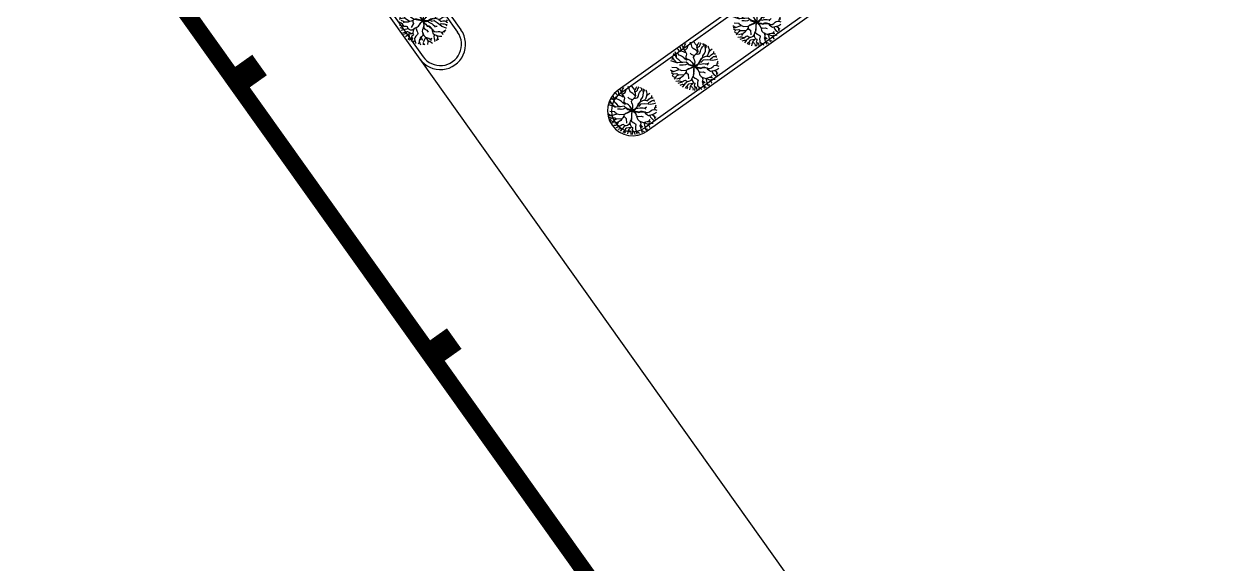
# Model space of a CAD drawing. Extents: x 532522 to 2902776, y -101917278 to 111238625.
# Drawn here: x 2901420.1 to 2901491.6, y 2548697.9 to 2548730 of the extents above; entities that cross this region are included whole.
import ezdxf

# ---------------------------------------------------------------- set-up
doc = ezdxf.new("R2010")
doc.units = 0
doc.header["$LTSCALE"] = 1000
doc.header["$MEASUREMENT"] = 0
doc.layers.get('0').update_dxf_attribs({"linetype": 'CONTINUOUS'})
doc.layers.add('1', color=7, linetype='CONTINUOUS')
doc.layers.add('34', color=7, linetype='CONTINUOUS')

# ---------------------------------------------------------------- blocks, each defined once
blk = doc.blocks.new('A$C2C9E3C41')
at = {"color": 8, "linetype": 'Continuous'}
blk.add_circle((1440.834224822, 1444.151459952816), 22.56844692098158, dxfattribs=at)
at = {"layer": '34', "color": 95, "linetype": 'Continuous'}
for p, q in [((1254.089837668464, 2729.699447209947), (1212.749617307214, 2865.57587647764)), ((1355.802197614685, 2696.783398660365), (1361.574105143081, 2881.644020176493)), ((1489.338588405633, 2788.823787108064), (1476.546488198917, 2883.828096992103)), ((1618.975013601128, 2802.395910861669), (1634.887025297619, 2871.036149959778)), ((335.2470966614783, 2182.449062099913), (202.1786547107622, 2177.612965477165)), ((570.1838280581869, 2271.837502987823), (301.394901240943, 2318.481496417196)), ((427.7554002767429, 2191.809149323497), (335.2470966614783, 2182.449062099913)), ((547.7196649559774, 2417.38597600488), (403.7311685765162, 2442.189971872838)), ((492.0275958161801, 2223.789295099443), (427.7554002767429, 2191.809149323497)), ((552.0877770858351, 2256.081439371919), (492.0275958161801, 2223.789295099443)), ((663.1600342968013, 2444.842137592379), (534.1475320535246, 2562.154451789567)), ((580.0117729154881, 2417.385995528894), (547.7196649559774, 2417.38597600488)), ((570.1838280581869, 2271.837502987823), (552.0877770858351, 2256.081439371919)), ((700.6003028322011, 2207.721367485356), (570.1838280581869, 2271.837502987823)), ((667.2160498371813, 2441.56612909236), (580.0117729154881, 2417.385995528894)), ((713.5482279381249, 2403.190028806217), (663.1600342968013, 2444.842137592379)), ((739.2881920367945, 2604.898718721699), (682.191963425139, 2667.29889281746)), ((780.7845752430148, 2200.545391975669), (700.6003028322011, 2207.721367485356)), ((792.4845253210515, 2347.809891384095), (713.5482279381249, 2403.190028806217)), ((811.204459726112, 2559.81461147801), (739.2881920367945, 2604.898718721699)), ((838.3485058611259, 2633.602874578442), (756.7601865951438, 2710.511082369601)), ((861.5927926769946, 2287.749732374912), (780.7845752430148, 2200.545391975669)), ((861.2807916342281, 2287.749732186319), (792.4845253210515, 2347.809891384095)), ((810.8924585888162, 2559.970611810219), (829.3004951358307, 2601.310761148343)), ((870.9527135214303, 2470.426348758396), (811.204459726112, 2559.81461147801)), ((829.3004951358307, 2601.310761148343), (838.3485058611259, 2633.602874578442)), ((942.4010578363668, 2296.017808874138), (861.5927926769946, 2287.749732374912)), ((923.2129012537189, 2448.898308382835), (870.9527135214303, 2470.426348758396)), ((1184.513775024796, 2448.586465324974), (923.2129012537189, 2448.898308382835)), ((967.9849031374324, 2693.351152708521), (928.8287140354514, 2789.603450825205)), ((1011.97729544295, 2287.749823299004), (942.4010578363668, 2296.017808874138)), ((1004.801073569804, 2615.038913154043), (967.9849031374324, 2693.351152708521)), ((1032.569200170459, 2559.190743231215), (1004.801073569804, 2615.038913154043)), ((1095.749598053051, 2250.465749300085), (1011.97729544295, 2287.749823299004)), ((1019.777141558705, 2585.398823115509), (1092.629356445512, 2632.823025712045)), ((1101.677461867221, 2508.490615512943), (1032.569200170459, 2559.190743231215)), ((1092.629356445512, 2632.823025712045), (1129.289445618168, 2688.047232502606)), ((1174.373920425773, 2152.029467744054), (1095.749598053051, 2250.465749300085)), ((1175.153738261666, 2457.634489916032), (1101.677461867221, 2508.490615512943)), ((1148.009460477857, 2766.983507721219), (1128.509345484432, 2849.35177130485)), ((1129.289445618168, 2688.047232502606), (1148.009460477857, 2766.983507721219)), ((1170.473845514003, 2254.365807517897), (1211.969908788335, 2379.166249839356)), ((1175.153930767905, 2139.237425449071), (1170.473845514003, 2254.365807517897)), ((1216.805902696447, 2415.982375847641), (1175.153738261666, 2457.634489916032)), ((1211.969908788335, 2379.166249839356), (1216.805902696447, 2415.982375847641)), ((1214.933905775892, 2400.538323082961), (1299.954158512875, 2452.642548681237)), ((1235.681857146788, 2595.694988075411), (1267.973936998984, 2642.183163019363)), ((1276.866033787606, 2531.266797578894), (1235.681857146788, 2595.694988075411)), ((1263.293907676125, 2664.803235812578), (1254.089837668464, 2729.699447209947)), ((1260.48591856705, 2631.263121983968), (1263.293907676125, 2664.803235812578)), ((1267.973936998984, 2642.183163019363), (1355.802197614685, 2696.783398660365)), ((1299.954158512875, 2452.642548681237), (1276.866033787606, 2531.266797578894)), ((1285.602336426266, 2079.021290912526), (1373.586583227618, 2157.333605922526)), ((1373.586583227618, 2157.333605922526), (1443.006784848403, 2207.721816352103)), ((1443.006784848403, 2207.721816352103), (1498.386933682486, 2267.782050629379)), ((1452.522587842774, 2586.179087365279), (1457.358567697927, 2646.239291083068)), ((1466.094705748605, 2466.214694506722), (1452.522587842774, 2586.179087365279)), ((1457.358567697927, 2646.239291083068), (1530.990766516887, 2724.551597415702)), ((1479.97878300841, 2415.202532356372), (1466.094705748605, 2466.214694506722)), ((1516.794956364436, 2332.054276634706), (1479.97878300841, 2415.202532356372)), ((1542.378798647318, 2734.379637158476), (1489.338588405633, 2788.823787108064)), ((1498.386933682486, 2267.782050629379), (1516.794956364436, 2332.054276634706)), ((1530.990766516887, 2724.551597415702), (1618.975013601128, 2802.395910861669)), ((1738.471633621026, 2437.666763745947), (1812.571806085994, 2562.155224738177)), ((1784.49183491827, 2359.19852923532), (1738.471633621026, 2437.666763745947)), ((1738.47182876803, 2114.901684677228), (1786.363968885737, 2147.973824199988)), ((1747.831597851822, 2548.583140221424), (1775.755640935618, 2631.731435085647)), ((1770.139707236318, 2491.018961260561), (1747.831597851822, 2548.583140221424)), ((1775.28779462073, 2374.954576345393), (1821.619917073054, 2428.618783769198)), ((1775.755640935618, 2631.731435085647), (1798.375669493806, 2709.575709011639)), ((1811.947974246461, 2280.574282978429), (1784.49183491827, 2359.19852923532)), ((1786.363968885737, 2147.973824199988), (1811.947974246461, 2280.574282978429)), ((1786.363968885737, 2147.973824199988), (1874.192226388957, 2207.72207705141)), ((1795.723666569684, 2699.747674550861), (1854.223842151929, 2732.819820487406)), ((1798.375669493806, 2709.575709011639), (1811.791638041614, 2835.780139050446)), ((1821.619917073054, 2428.618783769198), (1914.128182205837, 2501.627083782339)), ((1854.223842151929, 2732.819820487406), (1940.024091271916, 2795.2200809801)), ((1874.192226388957, 2207.72207705141), (2031.752711550798, 2276.518402314978)), ((1998.368608618155, 2262.166334148031), (2121.297033929499, 2238.454329197295)), ((2006.168595836032, 2326.438553739805), (2015.216567606898, 2423.158882565331)), ((2031.752711550798, 2276.518402314978), (2006.168595836032, 2326.438553739805)), ((2015.216567606898, 2423.158882565331), (2024.888541370397, 2520.03521229024)), ((2024.888541370397, 2520.03521229024), (2029.412503487198, 2607.70750813256)), ((2029.412503487198, 2607.70750813256), (2075.744630655507, 2653.571689477889)), ((2031.752711550798, 2276.518402314978), (2248.593360000756, 2403.034956388408)), ((2047.976529238047, 2667.767720149364), (2075.744585759472, 2727.827937731985)), ((2052.50056662201, 2630.951599801192), (2047.976529238047, 2667.767720149364)), ((2075.744585759472, 2727.827937731985), (2085.416615076363, 2732.819960268913)), ((2075.744630655507, 2653.571689477889), (2179.016958938446, 2681.65184579487)), ((2121.297033929499, 2238.454329197295), (2213.649351076689, 2224.570338617312)), ((2213.649351076689, 2224.570338617312), (2296.79761821148, 2242.510448867688)), ((2248.593360000756, 2403.034956388408), (2333.613671687432, 2357.638856024249)), ((2248.749360522255, 2403.034956482705), (2259.981355534634, 2473.391198489117)), ((2257.641492303461, 2234.242397551658), (2328.777747387066, 2205.694345118711)), ((2259.981355534634, 2473.391198489117), (2292.585403135046, 2574.947557726176)), ((2292.585403135046, 2574.947557726176), (2298.35740602063, 2602.091651964001)), ((2296.79761821148, 2242.510448867688), (2403.033962345915, 2260.762574119261)), ((2328.777747387066, 2205.694345118711), (2398.198018709896, 2140.798170130001)), ((2333.613671687432, 2357.638856024249), (2464.498095678864, 2380.1030102605)), ((2464.498095678864, 2380.1030102605), (2534.230326449964, 2384.003065460129)), ((2496.790370111587, 2104.7621092638), (2582.902611220721, 2182.13842001278)), ((2582.902611220721, 2182.13842001278), (2591.950619210256, 2218.954548566602)), ((2591.950619210256, 2218.954548566602), (2634.382746072719, 2243.758657146478)), ((2665.582943568937, 2089.630160727771), (2689.606978141237, 2165.290428200737)), ((57.56657511810772, 1509.618644802365), (0.002415681257843971, 1455.018427459057)), ((9.362382175866514, 1562.190791416913), (154.1308631482534, 1567.182895634789)), ((75.9745312104933, 1684.027239015792), (19.19034570851363, 1676.851180692203)), ((89.5465238604229, 1771.231538763503), (46.49036020203494, 1803.835621732753)), ((145.5508379538078, 1561.410871150671), (57.56657511810772, 1509.618644802365)), ((99.68649258557707, 1879.027905279305), (61.62237778003328, 1858.435813422082)), ((113.4146336496342, 1721.623387344182), (75.9745312104933, 1684.027239015792)), ((113.4146336496342, 1721.623387344182), (89.5465238604229, 1771.231538763503)), ((204.5188052391168, 1941.584177799756), (99.68649258557707, 1879.027905279305)), ((330.099347129697, 1739.719578851946), (113.4146336496342, 1721.623387344182)), ((145.5505708407145, 2003.204348156461), (119.1864754373673, 2015.216372374911)), ((242.894957684679, 1901.648067487637), (145.5505708407145, 2003.204348156461)), ((154.1308631482534, 1567.182895634789), (506.3800752158277, 1510.24291824596)), ((307.1672032137867, 1850.947936846642), (242.894957684679, 1901.648067487637)), ((413.55945619056, 2020.832569131395), (265.6709501678124, 2040.02054386586)), ((416.0555865846109, 1818.967895765323), (307.1672032137867, 1850.947936846642)), ((415.2755837887526, 1819.279896337073), (330.099347129697, 1739.719578851946)), ((410.907804323826, 1430.37059349264), (390.9397689749021, 1378.422407746781)), ((492.808032105444, 1506.498897523386), (410.907804323826, 1430.37059349264)), ((492.0277185260784, 2020.832616574131), (413.55945619056, 2020.832569131395)), ((734.4526296404656, 1854.380206661299), (415.2755837887526, 1819.279896337073)), ((492.0277185260784, 2020.832616574131), (422.9194397574756, 2099.768838690594)), ((552.0879388439935, 1988.540544927586), (492.0277185260784, 2020.832616574131)), ((506.3800752158277, 1510.24291824596), (653.3325233093929, 1581.69124596077)), ((676.5763887059875, 1932.848434004933), (552.0879388439935, 1988.540544927586)), ((653.3325233093929, 1581.69124596077), (910.889370981371, 1603.843475741101)), ((733.3606260842644, 1854.22420548019), (676.5763887059875, 1932.848434004933)), ((808.0849069338292, 1802.900079072453), (734.4526296404656, 1854.380206661299)), ((887.1772234193049, 1716.787839001045), (808.0849069338292, 1802.900079072453)), ((910.889370981371, 1603.843475741101), (887.1772234193049, 1716.787839001045)), ((889.3612366635352, 1706.959807463922), (925.3973112059757, 1782.932083242806)), ((910.889370981371, 1603.843475741101), (1031.945798333967, 1566.403423763579)), ((925.3973112059757, 1782.932083242806), (996.0654981348198, 1864.520398735767)), ((993.5696705062874, 1565.623397953575), (950.2015096724499, 1591.83145935135)), ((996.0654981348198, 1864.520398735767), (975.0052630449645, 2136.897296614014)), ((1056.593891489785, 1548.619379210053), (993.5696705062874, 1565.623397953575)), ((1031.945798333967, 1566.403423763579), (1133.346151483944, 1543.003406839678)), ((1142.394190788269, 1528.027362242574), (1056.593891489785, 1548.619379210053)), ((1133.346151483944, 1543.003406839678), (1246.446547050495, 1514.143378736684)), ((1232.874506958295, 1505.407341323793), (1142.394190788269, 1528.027362242574)), ((1216.494116418995, 2060.769188108854), (1175.153930767905, 2139.237425449071)), ((1294.962437421083, 1963.736911152257), (1216.494116418995, 2060.769188108854)), ((1306.350768921897, 1478.419295522384), (1232.874506958295, 1505.407341323793)), ((1246.446547050495, 1514.143378736684), (1362.35495615541, 1478.419329383178)), ((1262.982306641992, 2003.205023767427), (1285.602336426266, 2079.021290912526)), ((1309.314510397846, 1922.396781621268), (1294.962437421083, 1963.736911152257)), ((1362.978970502503, 1458.139261959353), (1306.350768921897, 1478.419295522384)), ((1309.314510397846, 1922.396781621268), (1330.374617684633, 1861.400590432342)), ((1326.474621623987, 1833.320494196843), (1320.078565719537, 1890.416681213072)), ((1341.29471163312, 1766.396279415349), (1326.474621623987, 1833.320494196843)), ((1330.374617684633, 1861.400590432342), (1350.498734198278, 1779.968330354197)), ((1356.894825849682, 1663.747945673531), (1341.29471163312, 1766.396279415349)), ((1350.498734198278, 1779.968330354197), (1364.850836036727, 1690.892041231971)), ((1374.366937458282, 1575.763662087033), (1356.894825849682, 1663.747945673531)), ((1362.35495615541, 1478.419329383178), (1379.983018484665, 1472.803321265848)), ((1395.739087760914, 1445.347239000723), (1362.978970502503, 1458.139261959353)), ((1364.850836036727, 1690.892041231971), (1378.110933846794, 1602.439753534738)), ((1402.13507848978, 1496.047412368469), (1374.366937458282, 1575.763662087033)), ((1378.110933846794, 1602.439753534738), (1406.971066645114, 1542.379570189863)), ((1379.983018484665, 1472.803321265848), (1399.951080903411, 1479.979357329896)), ((1388.095075598452, 1423.195160320261), (1399.795109526487, 1431.775196079165)), ((1399.795109526487, 1431.775196079165), (1395.739087760914, 1445.347239000723)), ((1399.951080903411, 1479.979357329896), (1402.13507848978, 1496.047412368469)), ((1406.971066645114, 1542.379570189863), (1433.647189311916, 1486.999401171925)), ((1433.647189311916, 1486.999401171925), (1442.383222762728, 1479.979382984806)), ((1442.383222762728, 1479.979382984806), (1462.351280276896, 1495.267446168466)), ((1462.351280276896, 1495.267446168466), (1500.883380235638, 1543.003629056504)), ((1558.915544255404, 1592.611829993548), (1493.551389584318, 1486.999437390594)), ((1493.551389584318, 1486.999437390594), (1554.391569122439, 1526.467606124934)), ((1500.883380235638, 1543.003629056504), (1572.487565483665, 1632.547971714288)), ((1511.179454177152, 1477.639416755643), (1501.663432078436, 1461.571357283974)), ((1501.663432078436, 1461.571357283974), (1505.407454404281, 1445.347305307398)), ((1505.407454404281, 1445.347305307398), (1523.971523541957, 1433.647277415264)), ((1573.423635674408, 1521.631601464702), (1511.179454177152, 1477.639416755643)), ((1523.971523541957, 1433.647277415264), (1597.291779795894, 1415.239260204136)), ((1554.391569122439, 1526.467606124934), (1607.743726739427, 1560.787753121462)), ((1607.743667884031, 1658.132078563794), (1558.915544255404, 1592.611829993548)), ((1572.487565483665, 1632.547971714288), (1600.56763502676, 1672.796123249689)), ((1630.363806324545, 1554.235744892852), (1573.423635674408, 1521.631601464702)), ((1600.56763502676, 1672.796123249689), (1626.151672645239, 1752.044403661508)), ((1635.97967550857, 1801.652575453511), (1607.743667884031, 1658.132078563794)), ((1607.743726739427, 1560.787753121462), (1658.131888029166, 1572.643823223887)), ((1716.008080577711, 1574.203863432165), (1630.363806324545, 1554.235744892852)), ((1635.97967550857, 1801.652575453511), (1654.3876442404, 1955.157099779695)), ((1635.97967550857, 1801.652575453511), (1750.9520284764, 1853.60081864032)), ((1654.3876442404, 1955.157099779695), (1670.143654943677, 2024.577341391938)), ((1658.131888029166, 1572.643823223887), (1732.544121901738, 1597.291950617218)), ((1670.143654943677, 2024.577341391938), (1738.47182876803, 2114.901684677228)), ((1785.58428856777, 1614.920041620964), (1716.008080577711, 1574.203863432165)), ((1732.544121901738, 1597.291950617218), (1788.548289139522, 1630.364095045952)), ((1750.9520284764, 1853.60081864032), (1892.600497697247, 1860.776928273728)), ((1856.096533264499, 1600.10003470676), (1785.58428856777, 1614.920041620964)), ((1788.548289139522, 1630.364095045952), (1916.000734668458, 1598.228064666502)), ((1899.776688728482, 1584.50000896235), (1856.096533264499, 1600.10003470676)), ((1892.600497697247, 1860.776928273728), (2002.112825243035, 1924.581207796466)), ((1925.672773795435, 1586.996032963274), (1899.776688728482, 1584.50000896235)), ((1916.000734668458, 1598.228064666502), (2122.389399579028, 1639.724328181706)), ((2001.333022215171, 1594.484103742754), (1925.672773795435, 1586.996032963274)), ((2084.013276090147, 1631.768278380623), (2001.333022215171, 1594.484103742754)), ((2122.389399579028, 1639.724328181706), (2171.685556651792, 1652.51640075352)), ((2130.969427132048, 1641.596339628333), (2171.997507233871, 1735.976679966319)), ((2171.685556651792, 1652.51640075352), (2213.337668173248, 1698.380579269258)), ((2171.997507233871, 1735.976679966319), (2333.301957658725, 1882.929268785287)), ((2189.313758197241, 1416.643622840522), (2199.297780351713, 1435.207690940239)), ((2199.297780351713, 1435.207690940239), (2226.909838992404, 1490.899893825641)), ((2213.337668173248, 1698.380579269258), (2324.098027432337, 1716.632707257289)), ((2324.098027432337, 1716.632707257289), (2430.178401793353, 1684.028662391938)), ((2333.301957658725, 1882.929268785287), (2407.2462106233, 1873.413281678455)), ((2407.2462106233, 1873.413281678455), (2438.134236546466, 2001.333728017751)), ((2407.2462106233, 1873.413281678455), (2562.466735876398, 1862.961340582697)), ((2430.178401793353, 1684.028662391938), (2531.734780459665, 1619.288507354213)), ((2438.134236546466, 2001.333728017751), (2496.790370111587, 2104.7621092638)), ((2531.734780459665, 1619.288507354213), (2600.843031026656, 1586.996441178257)), ((2558.41072231601, 1862.961338130292), (2638.126946757548, 1932.537618935807)), ((2562.466735876398, 1862.961340582697), (2614.41491247341, 1858.125355823897)), ((2600.843031026656, 1586.996441178257), (2693.351346148644, 1577.324464774458)), ((2614.41491247341, 1858.125355823897), (2712.539255048148, 1834.101334833307)), ((2638.126946757548, 1932.537618935807), (2670.419015479507, 1997.433855420677)), ((2670.419015479507, 1997.433855420677), (2665.582943568937, 2089.630160727771)), ((2670.107012361288, 2000.865866706707), (2746.079232019838, 2057.650102480548)), ((2693.351346148644, 1577.324464774458), (2817.683734087041, 1623.188693280565)), ((2712.539255048148, 1834.101334833307), (2845.295734909829, 1774.509215870639)), ((2773.691596821649, 1606.964612442302), (2780.86767787626, 1512.58430124796)), ((2780.86767787626, 1512.58430124796), (2822.363850278314, 1456.892140147276)), ((2817.683734087041, 1623.188693280565), (2868.851887232158, 1652.828823310789)), ((2817.683830953203, 1462.976157657336), (2883.984050533269, 1466.408209216548)), ((2822.363850278314, 1456.892140147276), (2854.500002234476, 1383.259913409129)), ((390.9397689749021, 1378.422407746781), (97.34682563343085, 1315.242019013269)), ((370.1918916446157, 1060.8053333438), (99.21907297265716, 916.5046870855149)), ((186.4234215777833, 822.1244242768735), (140.0912664909847, 822.4363973073196)), ((291.2557496053632, 859.2526117861271), (186.4234215777833, 822.1244242768735)), ((223.2396031396929, 725.404123180313), (206.0795611441135, 699.9760277948808)), ((274.0957120428793, 826.4924918874167), (223.2396031396929, 725.404123180313)), ((319.9598123687319, 914.1648127245717), (274.0957120428793, 826.4924918874167)), ((343.2038623485714, 960.0289801105391), (319.9598123687319, 914.1648127245717)), ((403.7320145287085, 1043.021294166567), (343.2038623485714, 960.0289801105391)), ((424.012049788842, 1096.841486359946), (370.1918916446157, 1060.8053333438)), ((486.8802567629609, 1102.145542103099), (403.7320145287085, 1043.021294166567)), ((486.8802567629609, 1102.145542103099), (424.012049788842, 1096.841486359946)), ((468.0043605079409, 826.180608083494), (431.0323234878015, 682.9721069550142)), ((450.3763426968362, 758.1643700341228), (481.5765176506247, 641.3199982629158)), ((569.5606361767277, 931.7930225697346), (468.0043605079409, 826.180608083494)), ((773.2972002595197, 1125.389792984352), (486.8802567629609, 1102.145542103099)), ((717.6049274839461, 1268.598238087026), (569.5604493296705, 1240.830055743223)), ((666.4368763931561, 1070.165543749696), (569.5606361767277, 931.7930225697346)), ((773.2972002595197, 1125.389792984352), (666.4368763931561, 1070.165543749696)), ((763.1574036674574, 732.8924746545963), (689.3691846136935, 687.1842772301752)), ((787.025148817338, 1286.382339515025), (717.6049274839461, 1268.598238087026)), ((818.3815575449262, 783.7486780663021), (763.1574036674574, 732.8924746545963)), ((980.6218910303432, 1129.289931372507), (773.2972002595197, 1125.389792984352)), ((911.2015639645979, 1286.382414593361), (787.025148817338, 1286.382339515025)), ((878.9097294376697, 834.1368831198197), (818.3815575449262, 783.7486780663021)), ((938.9698743943591, 926.4892281859647), (878.9097294376697, 834.1368831198197)), ((1068.762120809406, 1236.618343483889), (911.2015639645979, 1286.382414593361)), ((1017.282086124411, 1009.32555247331), (938.9698743943591, 926.4892281859647)), ((1068.606125003658, 1228.818317313213), (980.6218910303432, 1129.289931372507)), ((1067.982252984075, 1013.693597730016), (1017.282086124411, 1009.32555247331)), ((1067.982283637859, 962.993428228423), (1021.65016212943, 907.7692155898549)), ((1021.65016212943, 907.7692155898549), (1021.65019004792, 861.5930612145457)), ((1021.65019004792, 861.5930612145457), (1026.486231304705, 820.0969254078809)), ((1026.486231304705, 820.0969254078809), (1044.894315294921, 782.9688124109525)), ((1044.894315294921, 782.9688124109525), (1067.826411296614, 750.9887193597388)), ((1052.85008298629, 1211.19024885213), (1089.354169657221, 1269.690466500819)), ((1067.826411296614, 750.9887193597388), (1090.914541681064, 663.0044391697738)), ((1128.04246217222, 999.8095876260195), (1067.982252984075, 1013.693597730016)), ((1110.414400879992, 1003.70959000662), (1067.982283637859, 962.993428228423)), ((1122.894269432873, 1290.126555101713), (1068.606125003658, 1228.818317313213)), ((1089.354169657221, 1269.690466500819), (1115.718232236803, 1311.966623778688)), ((1115.718232236803, 1311.966623778688), (1185.606445231475, 1346.130780252162)), ((1160.49038201361, 1311.810650327476), (1122.894269432873, 1290.126555101713)), ((1197.306668930687, 1040.837766668992), (1128.04246217222, 999.8095876260195)), ((1239.27062511351, 1345.350810089614), (1160.49038201361, 1311.810650327476)), ((1185.606445231475, 1346.130780252162), (1253.310653188499, 1376.5509228874)), ((1258.926845889073, 1088.885964559624), (1197.306668930687, 1040.837766668992)), ((1335.990927058505, 1380.762986957561), (1239.27062511351, 1345.350810089614)), ((1253.310653188499, 1376.5509228874), (1337.550917277578, 1405.567070825724)), ((1322.419006469194, 1174.374288752908), (1258.926845889073, 1088.885964559624)), ((1258.926845889073, 1088.885964559624), (1258.926845889073, 1088.885964559624)), ((1371.715437446022, 734.1408467676956), (1290.12722900603, 627.7484417471569)), ((1310.406976119615, 1158.150227250066), (1326.475001165643, 1205.574395512929)), ((1357.36308330344, 1240.518531013979), (1322.419006469194, 1174.374288752908)), ((1326.475001165643, 1205.574395512929), (1357.363065194106, 1270.470631150296)), ((1391.215099517023, 1400.887087625684), (1335.990927058505, 1380.762986957561)), ((1337.550917277578, 1405.567070825724), (1388.095075598452, 1423.195160320261)), ((1410.403188849799, 1359.234959975351), (1357.36308330344, 1240.518531013979)), ((1357.363065194106, 1270.470631150296), (1383.727116738213, 1330.998849448282)), ((1536.763933588518, 826.1812542667612), (1371.715437446022, 734.1408467676956)), ((1383.727116738213, 1330.998849448282), (1406.191159960348, 1383.727039310616)), ((1405.411149618216, 1396.519081605831), (1391.215099517023, 1400.887087625684)), ((1406.191159960348, 1383.727039310616), (1405.411149618216, 1396.519081605831)), ((1420.855218134355, 1368.594997588079), (1410.403188849799, 1359.234959975351)), ((1434.115266709588, 1361.574982135091), (1420.855218134355, 1368.594997588079)), ((1465.315416008467, 1287.1627522239), (1434.115266709588, 1361.574982135091)), ((1460.791329766391, 1404.787142731017), (1457.35932810232, 1388.563086415641)), ((1457.35932810232, 1388.563086415641), (1484.815478937468, 1290.906776530435)), ((1478.107383884955, 1411.027174062096), (1460.791329766391, 1404.787142731017)), ((1465.627641154919, 916.5055132303387), (1464.847644677851, 906.3654788581189)), ((1464.847644677851, 906.3654788581189), (1501.663798321271, 855.8213321380317)), ((1485.595533137675, 1205.574491719017), (1465.315416008467, 1287.1627522239)), ((1472.491620526649, 988.5777583324816), (1465.627641154919, 916.5055132303387)), ((1487.155624561477, 1062.990015973803), (1472.491620526649, 988.5777583324816)), ((1588.087763739051, 1390.903173278552), (1478.107383884955, 1411.027174062096)), ((1484.503623429453, 1050.1979716036), (1492.771601553308, 1132.098250411917)), ((1484.815478937468, 1290.906776530435), (1506.499611890409, 1190.910455333302)), ((1492.771601553308, 1132.098250411917), (1485.595533137675, 1205.574491719017)), ((1510.399650395382, 1148.790316874394), (1487.155624561477, 1062.990015973803)), ((1501.663798321271, 855.8213321380317), (1561.568029435351, 804.8091978130396)), ((1506.499611890409, 1190.910455333302), (1510.399650395382, 1148.790316874394)), ((1561.568029435351, 804.8091978130396), (1603.220190946246, 767.9930999118369)), ((1632.547926715109, 1367.19112088508), (1588.087763739051, 1390.903173278552)), ((1597.291779795894, 1415.239260204136), (1619.755858293269, 1409.623255010694)), ((1603.220190946246, 767.9930999118369), (1635.200314745773, 740.0690258920658)), ((1619.755858293269, 1409.623255010694), (1692.608141184552, 1344.571081575006)), ((1701.344195102807, 1303.698950212682), (1632.547926715109, 1367.19112088508)), ((1635.200314745773, 740.0690258920658), (1686.368508070474, 703.2529337443411)), ((1641.596338769654, 735.7010151562281), (1727.708612890216, 758.4771433658898)), ((1692.608141184552, 1344.571081575006), (1779.188414040022, 1372.027225713478)), ((1692.608141184552, 1344.571081575006), (1730.204288003966, 1309.626987480326)), ((1749.548398137093, 1234.434747793479), (1701.344195102807, 1303.698950212682)), ((1727.708612890216, 758.4771433658898), (1801.652863024734, 753.6411719049793)), ((1730.204288003966, 1309.626987480326), (1794.944565845188, 1208.070687099826)), ((1796.504593980731, 1170.162561308127), (1749.548398137093, 1234.434747793479)), ((1779.188414040022, 1372.027225713478), (1912.880864019273, 1367.03528985614)), ((1794.944565845188, 1208.070687099826), (1875.284804163035, 1258.146903088549)), ((1794.944565845188, 1208.070687099826), (1886.360933437012, 1105.578399718506)), ((1843.772787660593, 1111.194392744685), (1796.504593980731, 1170.162561308127)), ((1801.652863024734, 753.6411719049793), (1870.917117037112, 716.5130896563642)), ((1936.749129153322, 1060.494279457489), (1843.772787660593, 1111.194392744685)), ((1870.917117037112, 716.5130896563642), (1926.141363064758, 614.956783521222)), ((1875.284804163035, 1258.146903088549), (2018.961350149009, 1149.57062696456)), ((1886.360933437012, 1105.578399718506), (1982.457306582015, 1019.778170970967)), ((1912.880864019273, 1367.03528985614), (2005.389167822897, 1376.083376036724)), ((2121.297792824684, 983.27413287526), (1982.457306582015, 1019.778170970967)), ((1982.457306582015, 1019.778170970967), (2027.229527381482, 902.1538047981448)), ((2005.389167822897, 1376.083376036724), (2083.701421431033, 1389.655468759127)), ((2018.961350149009, 1149.57062696456), (2235.958067973144, 1162.20680040773)), ((2027.229527381482, 902.1538047981448), (2144.073989887489, 783.2814780296758)), ((2083.701421431033, 1389.655468759127), (2171.685696244705, 1421.63562887162)), ((2245.318220655201, 961.4341348435264), (2121.297792824684, 983.27413287526)), ((2144.073989887489, 783.2814780296758), (2212.558292413829, 661.6011126327794)), ((2171.685696244705, 1421.63562887162), (2282.134085020516, 1389.343587690499)), ((2235.958067973144, 1162.20680040773), (2418.946654086234, 1204.63905290328)), ((2245.318220655201, 961.4341348435264), (2360.602584663546, 996.8463229353074)), ((2311.774479427841, 900.9059726644773), (2245.318220655201, 961.4341348435264)), ((2282.134085020516, 1389.343587690499), (2318.95022215764, 1366.099532240536)), ((2365.282721699448, 796.0736545403488), (2311.774479427841, 900.9059726644773)), ((2360.602584663546, 996.8463229353074), (2402.098715187516, 1010.418393398402)), ((2423.782975378213, 699.9773686416447), (2365.282721699448, 796.0736545403488)), ((2402.098715187516, 1010.418393398402), (2508.02311958652, 927.2701794593595)), ((2418.946654086234, 1204.63905290328), (2572.763143708929, 1245.355282025645)), ((2418.946654086234, 1204.63905290328), (2466.370860360563, 1125.70281767752)), ((2466.370860360563, 1125.70281767752), (2563.715205326676, 1093.410768573405)), ((2508.02311958652, 927.2701794593595), (2595.695440800395, 880.7820770482067)), ((2563.715205326676, 1093.410768573405), (2637.347479601623, 1046.922657672549)), ((2572.763143708929, 1245.355282025645), (2829.696012685774, 1228.819382086629)), ((2595.695440800395, 880.7820770482067), (2650.91963382042, 866.8980640200898)), ((2633.603573288303, 871.266068153549), (2696.783815166913, 820.5659368513152)), ((2637.347479601623, 1046.922657672549), (2706.455713473959, 1042.242683809949)), ((2650.91963382042, 866.8980640200898), (2715.81583408732, 894.5101955693681)), ((2696.783815166913, 820.5659368513152), (2706.45589107764, 748.493701747153)), ((2706.455713473959, 1042.242683809949), (2747.951846733456, 1051.290739147924)), ((2715.81583408732, 894.5101955693681), (2778.216039968422, 899.0342484221328)), ((2747.951846733456, 1051.290739147924), (2803.176012024051, 1083.270879453281)), ((2765.579899537144, 1061.430783706717), (2798.964031331241, 1028.04669228103)), ((2798.964031331241, 1028.04669228103), (2815.188102171756, 1000.590610299259)), ((2803.176012024051, 1083.270879453281), (2840.616133515257, 1089.354922430823)), ((2829.696012685774, 1228.819382086629), (2861.364131574985, 1207.291329259751)), ((2854.500002234476, 1383.259913409129), (2880.084117761115, 1333.651763027534)), ((310.4439656094182, 608.0917837067973), (276.5918616780546, 592.8037121274974)), ((361.6121329967864, 614.1758349831216), (310.4439656094182, 608.0917837067973)), ((361.6121329967864, 614.1758349831216), (340.0841228035279, 511.9954803576693)), ((431.0323234878015, 682.9721069550142), (361.6121329967864, 614.1758349831216)), ((458.4884960164782, 549.4356771158054), (425.4164642065298, 419.1752216329332)), ((481.5765176506247, 641.3199982629158), (458.4884960164782, 549.4356771158054)), ((583.2889050438534, 563.0077979455236), (536.8007886728738, 498.4235539205838)), ((633.6772160185501, 327.2910403616261), (580.013061509002, 286.1068702284247)), ((643.1930497616995, 654.8921413521748), (583.2889050438534, 563.0077979455236)), ((693.581360736629, 419.1753837682772), (633.6772160185501, 327.2910403616261)), ((689.3691846136935, 687.1842772301752), (643.1930497616995, 654.8921413521748)), ((753.6415418169927, 451.7795290839858), (693.581360736629, 419.1753837682772)), ((776.8857535549905, 230.102802026784), (726.4976092427969, 190.1666380467359)), ((795.2936921983492, 433.3714927250985), (753.6415418169927, 451.7795290839858)), ((790.4577600692865, 294.3750251070596), (776.8857535549905, 230.102802026784)), ((796.5416961822193, 433.6834945227019), (786.0896922701504, 382.359316616552)), ((786.0896922701504, 382.359316616552), (790.4577600692865, 294.3750251070596)), ((915.2580491222907, 506.3798093383666), (795.2936921983492, 433.3714927250985)), ((919.7822790129576, 151.1666245232336), (899.0342368115671, 106.2384617747739)), ((984.5222527680453, 552.5560055915266), (915.2580491222907, 506.3798093383666)), ((933.6662891169544, 211.2268337113783), (919.7822790129576, 151.1666245232336)), ((960.4983541101683, 252.0989865774754), (933.6662891169544, 211.2268337113783)), ((966.1143112007994, 354.1233310615644), (947.7062997426838, 271.287042992888)), ((947.7062997426838, 271.287042992888), (975.1624167172704, 229.6349203416612)), ((1002.930386841996, 432.5916156570893), (966.1143112007994, 354.1233310615644)), ((975.1624167172704, 229.6349203416612), (1007.298552167602, 183.3027848738711)), ((981.5583424600773, 387.8194530522451), (1072.038648727117, 381.5794868958183)), ((1073.59853151557, 584.0681648002937), (984.5222527680453, 552.5560055915266)), ((1030.38644797937, 483.2918017578777), (1002.930386841996, 432.5916156570893)), ((1007.298552167602, 183.3027848738711), (1048.794727210421, 123.2426091700327)), ((1058.466505638091, 543.196019006893), (1030.38644797937, 483.2918017578777)), ((1048.794727210421, 123.2426091700327), (1136.779076159932, 32.60635934979655)), ((1086.234553953633, 616.8282819637097), (1058.466505638091, 543.196019006893)), ((1072.038648727117, 381.5794868958183), (1164.546994408825, 321.3633415123913)), ((1090.914541681064, 663.0044391697738), (1086.234553953633, 616.8282819637097)), ((1164.546994408825, 321.3633415123913), (1228.819273421308, 215.283025723882)), ((1228.819273421308, 215.283025723882), (1260.487415323732, 155.6908456422389)), ((1438.952037056442, 114.1948148133233), (1380.607910192804, 1.406402463559061)), ((1441.292014885694, 163.8029820781667), (1433.336087322794, 0.002429649932309985)), ((1455.176011030562, 246.951268454548), (1441.292014885694, 163.8029820781667)), ((1468.748006132897, 330.0995546414051), (1455.176011030562, 246.951268454548)), ((1515.23612552206, 389.6917819783557), (1468.748006132897, 330.0995546414051)), ((1611.956404453143, 463.1680861019995), (1515.23612552206, 389.6917819783557)), ((1686.212605264038, 541.6363933330867), (1611.956404453143, 463.1680861019995)), ((1681.376834515715, 135.7230333583429), (1629.584736159537, 12.01458846218884)), ((1732.076959497994, 209.3553101799916), (1681.376834515715, 135.7230333583429)), ((1723.184684350621, 615.2686618545558), (1686.212605264038, 541.6363933330867)), ((1686.368508070474, 703.2529337443411), (1727.70866580354, 670.9608507808298)), ((1742.996727572521, 653.3328010891564), (1723.184684350621, 615.2686618545558)), ((1727.70866580354, 670.9608507808298), (1755.164777307538, 638.3567583784461)), ((1773.573061914882, 269.4155360627919), (1732.076959497994, 209.3553101799916)), ((1755.164914165158, 412.0000016216654), (1746.116911645746, 366.1358428176027)), ((1746.116911645746, 366.1358428176027), (1750.48495124327, 324.7957072502468)), ((1747.208921521669, 355.8398090563715), (1806.17711809813, 356.7758478384931)), ((1750.48495124327, 324.7957072502468), (1764.525026194984, 278.4635608412791)), ((1755.164777307538, 638.3567583784461), (1778.408877370646, 601.3846488266718)), ((1773.572936469922, 476.8962297132239), (1755.164914165158, 412.0000016216654)), ((1764.525026194984, 278.4635608412791), (1801.341171726817, 241.3354589741211)), ((1778.408877370646, 601.3846488266718), (1773.572911381023, 518.3923684426118)), ((1773.572911381023, 518.3923684426118), (1773.572936469922, 476.8962297132239)), ((1801.341171726817, 241.3354589741211), (1824.585274431389, 199.9953348194249)), ((1806.17711809813, 356.7758478384931), (1852.04127690196, 347.7278453195468)), ((1824.585274431389, 199.9953348194249), (1861.401430998696, 144.6151719309855)), ((1852.04127690196, 347.7278453195468), (1912.101500237593, 310.4437569838483)), ((1861.401430998696, 144.6151719309855), (1917.561657518614, 80.49899153248407)), ((1912.101500237593, 310.4437569838483), (1953.597686410416, 231.9755197379272)), ((1926.141363064758, 614.956783521222), (1958.433524031658, 527.2845099393744)), ((1953.597686410416, 231.9755197379272), (1990.41384590161, 171.7593406813685)), ((1958.433524031658, 527.2845099393744), (2009.289736120263, 457.7083080806769)), ((1990.41384590161, 171.7593406813685), (2039.242034799419, 129.3272283445112)), ((2009.289736120263, 457.7083080806769), (2087.758043163223, 383.7641083123162)), ((2087.758043163223, 383.7641083123162), (2147.194272618974, 332.9079742254689)), ((2156.55435767374, 243.9876826060936), (2126.134299171623, 172.5394253479317)), ((2147.194272618974, 332.9079742254689), (2184.634420237038, 295.7798727357294)), ((2187.754440382356, 279.7118209027685), (2156.55435767374, 243.9876826060936)), ((2184.634420237038, 295.7798727357294), (2200.078520727111, 214.9716119142249)), ((2212.558292413829, 661.6011126327794), (2243.290502020856, 484.8525403079111)), ((2243.290502020856, 484.8525403079111), (2235.178515175357, 418.2403127045836)), ((2235.178515175357, 418.2403127045836), (2285.566772010643, 272.0678544857074)), ((2243.290502209449, 484.5405392649118), (2281.35465446068, 443.20042407047)), ((2281.35465446068, 443.20042407047), (2304.598773953505, 374.0922070811503)), ((2304.598773953505, 374.0922070811503), (2347.966951671289, 319.9600523270201)), ((2443.28315677261, 507.7847378917504), (2420.507156460313, 382.3603048024233)), ((2423.782975378213, 699.9773686416447), (2461.691168325022, 590.4650254382286)), ((2617.6916802458, 606.3771729548462), (2423.782975378213, 699.9773686416447)), ((2461.691168325022, 590.4650254382286), (2443.28315677261, 507.7847378917504))]:
    blk.add_line(p, q, dxfattribs=at)

msp = doc.modelspace()

# ---------------------------------------------------------------- linework, layer by layer
at = {"layer": '1', "linetype": 'Continuous'}
for p, q in [((2901400.088607748, 2548789.211459592), (2901443.694618959, 2548727.914994807)), ((2901400.284170783, 2548789.350582198), (2901443.890181995, 2548728.054117412)), ((2901503.574366899, 2548756.889718554), (2901457.087455034, 2548723.819152297)), ((2901503.719371293, 2548756.698339794), (2901457.22657764, 2548723.623589261)), ((2901497.013048884, 2548755.609171551), (2901455.48754507, 2548726.068127198)), ((2901497.347734525, 2548755.552731121), (2901455.626667676, 2548725.872564163)), ((2901438.466337456, 2548740.025597475), (2901445.943593861, 2548729.514904771)), ((2901438.801023097, 2548739.969157045), (2901446.139156896, 2548729.654027376)), ((2901443.694619425, 2548727.914994153), (2901533.744425199, 2548601.333025402))]:
    msp.add_line(p, q, dxfattribs=at)
at = {"layer": '1', "color": 1, "linetype": 'Continuous', "extrusion": (0.0001844192949917201, -0.04943667431242818, 0.9987772430439384), "const_width": 0.9999999999999999, "elevation": -125468.1622507031}
msp.add_lwpolyline([(2910858.574903677, 2534869.400324876), (2911057.130242624, 2534588.18443524)], dxfattribs=at)
at = {"layer": '1', "color": 3, "linetype": 'Continuous', "extrusion": (0.0001844192949917201, -0.04943667431242818, 0.9987772430439384), "const_width": 1.5, "elevation": -125468.1622507031, "flags": 128}
for points in [[(2910921.715802765, 2534783.000686332), (2910920.207211347, 2534781.937627754)], [(2910933.236230205, 2534766.651993675), (2910931.727638787, 2534765.588935097)]]:
    msp.add_lwpolyline(points, dxfattribs=at)
at = {"layer": '1', "linetype": 'Continuous'}
for centre, radius, start, end in [((2901444.916887928, 2548728.784511092), 1.500000000000036, 215.427864533618, 35.42786453361801), ((2901444.916887928, 2548728.784511092), 1.260000000000036, 215.427864533618, 35.42786453361801), ((2901456.357061355, 2548724.84585823), 1.499999999999967, 125.427864533618, 305.427864533618), ((2901456.357061355, 2548724.84585823), 1.260000000000155, 125.4278645336277, 305.4278645336154)]:
    msp.add_arc(centre, radius, start, end, dxfattribs=at)

# ---------------------------------------------------------------- block references
at = {"layer": '34', "color": 95, "linetype": 'Continuous', "xscale": -0.001, "yscale": 0.001, "zscale": 0.001}
for p, rotation in [((2901443.262063069, 2548732.138839583), 153.2035160932261), ((2901462.094838356, 2548731.326187761), 188.6106284007649), ((2901458.399867097, 2548728.69961799), 188.6106284007649), ((2901454.704895838, 2548726.073048219), 188.6106284007649)]:
    msp.add_blockref('A$C2C9E3C41', p, dxfattribs=dict(at, rotation=rotation))

doc.saveas('drawing.dxf')
